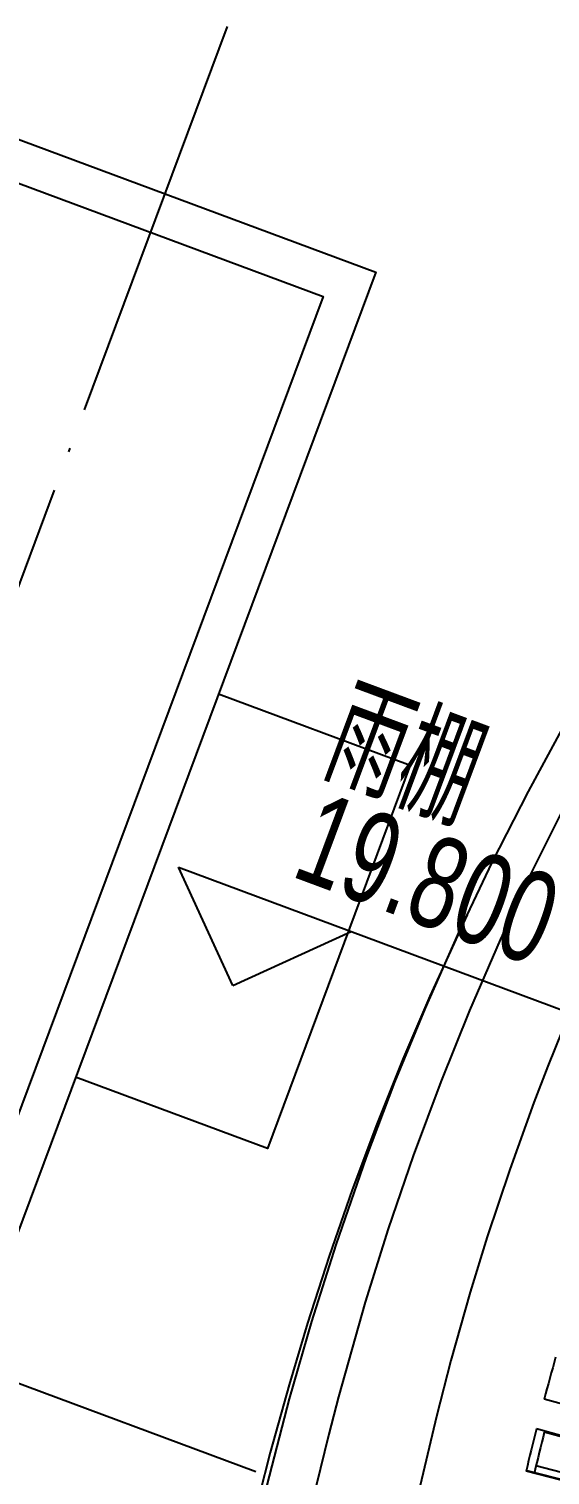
# Model space of a CAD drawing. Header units: millimetres. Extents: x 600121811 to 600690586, y 3472921280 to 3473279938.
# Drawn here: x 600355353 to 600357898, y 3473082175 to 3473089247 of the extents above; entities that cross this region are included whole.
import ezdxf

# ---------------------------------------------------------------- set-up
doc = ezdxf.new("R2010")
doc.units = ezdxf.units.MM
doc.header["$LTSCALE"] = 1000
doc.linetypes.add('AX-MALL-GIRD-200$0$DOTE', pattern=[2.42, 2, -0.2, 0.02, -0.2])
for name, color, linetype in [('AX-MALL-GIRD-200$0$A-Grid', 222, 'AX-MALL-GIRD-200$0$DOTE'), ('AX-MALL-GJ-200$0$A-Anno-Note', 241, 'CONTINUOUS'), ('AX-MALL-WALL-GJ$0$A-Anno-Levl', 201, 'CONTINUOUS'), ('AX-MALL-WALL-GJ$0$A-Anno-Note', 241, 'CONTINUOUS'), ('AX-MALL-WALL-GJ$0$A-Detl-Patt', 8, 'CONTINUOUS'), ('AX-MALL-WALL-GJ$0$A-Detl-Thin', 131, 'CONTINUOUS'), ('AX-MALL-WALL-GJ$0$A-SEE', 254, 'CONTINUOUS'), ('AX-MALL-WALL-GJ$0$A-Wall-Fnsh', 152, 'CONTINUOUS')]:
    doc.layers.add(name, color=color, linetype=linetype)
doc.styles.add('AX-MALL-WALL-GJ$0$_TCH_DIM', font='zy_en.shx', dxfattribs={"width": 0.7, "bigfont": 'zy_cn.shx'})
doc.styles.add('AX-MALL-WALL-GJ$0$STANDARD', font='GBENOR', dxfattribs={"bigfont": 'GBCBIG'})

# ---------------------------------------------------------------- blocks, each defined once
blk = doc.blocks.new('AX-MALL-GIRD-200')
at = {"layer": 'AX-MALL-GIRD-200$0$A-Grid'}
for p, q in [((600385888.5, 3473168630.7), (600347158.9, 3473064667)), ((600218521, 3473133579.1), (600576417, 3473000252.3))]:
    blk.add_line(p, q, dxfattribs=at)
blk = doc.blocks.new('AX-MALL-WALL-GJ$0$A$C3841687A')
at = {"layer": 'AX-MALL-WALL-GJ$0$A-Detl-Patt'}
for points in [[(-213586.2, 9146.9, -0.642956), (-214760.2, 6089.3, -0.06633), (-243770.7, 8155.3, -0.004017), (-244053.8, 8022.6), (-244260, 8478.2, -0.23238), (-260971.5, 8918.1), (-261201.4, 8474.1, -0.051853), (-264553.5, 10701.3, -0.016296), (-266077.2, 11555)], [(-243745.4, 7945.8, 0.066177), (-214748, 5889.6, 0.54367), (-213098.9, 8813.8)]]:
    blk.add_lwpolyline(points, format="xyb", dxfattribs=at)
blk = doc.blocks.new('AX-MALL-WALL-GJ$0$edhtrhrtjy')
at = {"layer": 'AX-MALL-WALL-GJ$0$A-Wall-Fnsh'}
for p, q in [((-21842, 3581.9), (-21786.6, 3968.6)), ((-21886.5, 3193.5), (-21842, 3581.9)), ((-21648.4, 3601.5), (-21687.9, 3228)), ((-21920.3, 2804), (-21886.5, 3193.5)), ((-21687.9, 3228), (-21717.4, 2853.3)), ((-21912, 2911.4), (-21944.1, 2475.5)), ((-21717.4, 2853.3), (-21736.9, 2477.6)), ((-21943.4, 2413), (-21920.3, 2804)), ((-21273.3, 2730.1), (-21284.1, 2355.9)), ((-21944.1, 2475.5), (-21959.7, 2140.9)), ((-21736.9, 2477.6), (-21746.6, 2101.5)), ((-21956, 2021.5), (-21943.4, 2413)), ((-21284.1, 2355.9), (-21285.7, 2164.9)), ((-21959.7, 2140.9), (-21967.8, 1798.1)), ((-21285.7, 2164.9), (-21281.9, 1818)), ((-21746.6, 2101.5), (-21746.4, 1715.4)), ((-21958.2, 1629.6), (-21956, 2021.5)), ((-21967.8, 1798.1), (-21968, 1455.1)), ((-21281.9, 1818), (-21269.6, 1471)), ((-21746.4, 1715.4), (-21736.4, 1338.6)), ((-21948, 1175.1), (-21958.2, 1629.6)), ((-21968, 1455.1), (-21960.5, 1111.8)), ((-21269.6, 1471), (-21253.1, 1187.5)), ((-21736.4, 1338.6), (-21716.8, 962.2)), ((-21928.2, 783.1), (-21948, 1175.1)), ((-21253.1, 1187.5), (-21225.2, 841.6)), ((-21960.5, 1111.8), (-21945.2, 768.6)), ((-21716.8, 962.2), (-21678.1, 483.3)), ((-20416.9, 850.8), (-20732, 823.2)), ((-21898.3, 391.5), (-21928.2, 783.1)), ((-21225.2, 841.6), (-21196.3, 560.9)), ((-21945.2, 768.6), (-21924.6, 454.7)), ((-20398, 702), (-20716.6, 674.1)), ((-20675.7, 678.5), (-20675.6, 677.7)), ((-20397.3, 696.3), (-20675, 672)), ((-21196.3, 560.9), (-21153.1, 216.3)), ((-20369.1, 496.8), (-20691.8, 462.9)), ((-20369.6, 500.4), (-20687.4, 466.9)), ((-20488.6, 521.4), (-20655.7, 503.9)), ((-21924.6, 454.7), (-21894.8, 112.3)), ((-21678.1, 483.3), (-21658.7, 295.7)), ((-21853.5, -42.8), (-21898.3, 391.5)), ((-21658.7, 295.7), (-21616.5, -51.3)), ((-21894.8, 112.3), (-21871.9, -106.1))]:
    blk.add_line(p, q, dxfattribs=at)
for centre, radius, start, end in [((-7130.4, 2158.8), 13667, 184.71654, 185.60807), ((-7120, 2159.8), 13677.5, 186.23619, 187.1269), ((-7123, 2144.8), 13631.8, 186.20222, 187.05402)]:
    blk.add_arc(centre, radius, start, end, dxfattribs=at)
blk = doc.blocks.new('AX-MALL-WALL-GJ')
at = {"layer": 'AX-MALL-WALL-GJ$0$A-Anno-Levl'}
for p, q in [((600356348.4, 3473084569.1), (600356083.8, 3473085147.9)), ((600356083.8, 3473085147.9), (600358507.6, 3473084244.9)), ((600356348.4, 3473084569.1), (600356927.1, 3473084833.7))]:
    blk.add_line(p, q, dxfattribs=at)
at = {"layer": 'AX-MALL-WALL-GJ$0$A-Detl-Thin'}
for points in [[(600348386.6, 3473087441.5), (600349224.4, 3473089690.4), (600347912.5, 3473090179.1), (600348331.4, 3473091303.6), (600357046.3, 3473088057), (600354951.7, 3473082434.5), (600348546.7, 3473084820.6)], [(600348574, 3473087371.7), (600349481.6, 3473089808), (600348169.7, 3473090296.7), (600348449, 3473091046.4), (600356789.1, 3473087939.4), (600354834.1, 3473082691.7), (600348616.6, 3473085008)], [(600356278.3, 3473085995.4), (600357215.4, 3473085646.3), (600356517.2, 3473083772.2), (600355580.1, 3473084121.3)]]:
    blk.add_lwpolyline(points, dxfattribs=at)
at = {"layer": 'AX-MALL-WALL-GJ$0$A-Anno-Note', "rotation": 339.5681613098035}
blk.add_blockref('AX-MALL-WALL-GJ$0$A$C3841687A', (600557212.3, 3472995454.7), dxfattribs=at)
at = {"layer": 'AX-MALL-WALL-GJ$0$A-SEE'}
blk.add_blockref('AX-MALL-GIRD-200', (0, 0), dxfattribs=at)
at = {"layer": 'AX-MALL-WALL-GJ$0$A-Wall-Fnsh', "rotation": 339.5681613092246}
blk.add_blockref('AX-MALL-WALL-GJ$0$edhtrhrtjy', (600377009.6, 3473074537.4), dxfattribs=at)
at = {"layer": 'AX-MALL-WALL-GJ$0$A-Anno-Note', "style": 'AX-MALL-WALL-GJ$0$STANDARD'}
blk.add_text('雨棚', height=506.38, rotation=339.56816, dxfattribs=at).set_placement((600356759.6, 3473085584.2))
at = {"layer": 'AX-MALL-WALL-GJ$0$A-Anno-Note', "style": 'AX-MALL-WALL-GJ$0$_TCH_DIM', "width": 0.7}
blk.add_text('19.800', height=446.25, rotation=339.56816, dxfattribs=at).set_placement((600356625.3, 3473085106.4))

msp = doc.modelspace()

# ---------------------------------------------------------------- block references
at = {"layer": 'AX-MALL-GJ-200$0$A-Anno-Note'}
msp.add_blockref('AX-MALL-WALL-GJ', (0, 0), dxfattribs=at)

doc.saveas('drawing.dxf')
